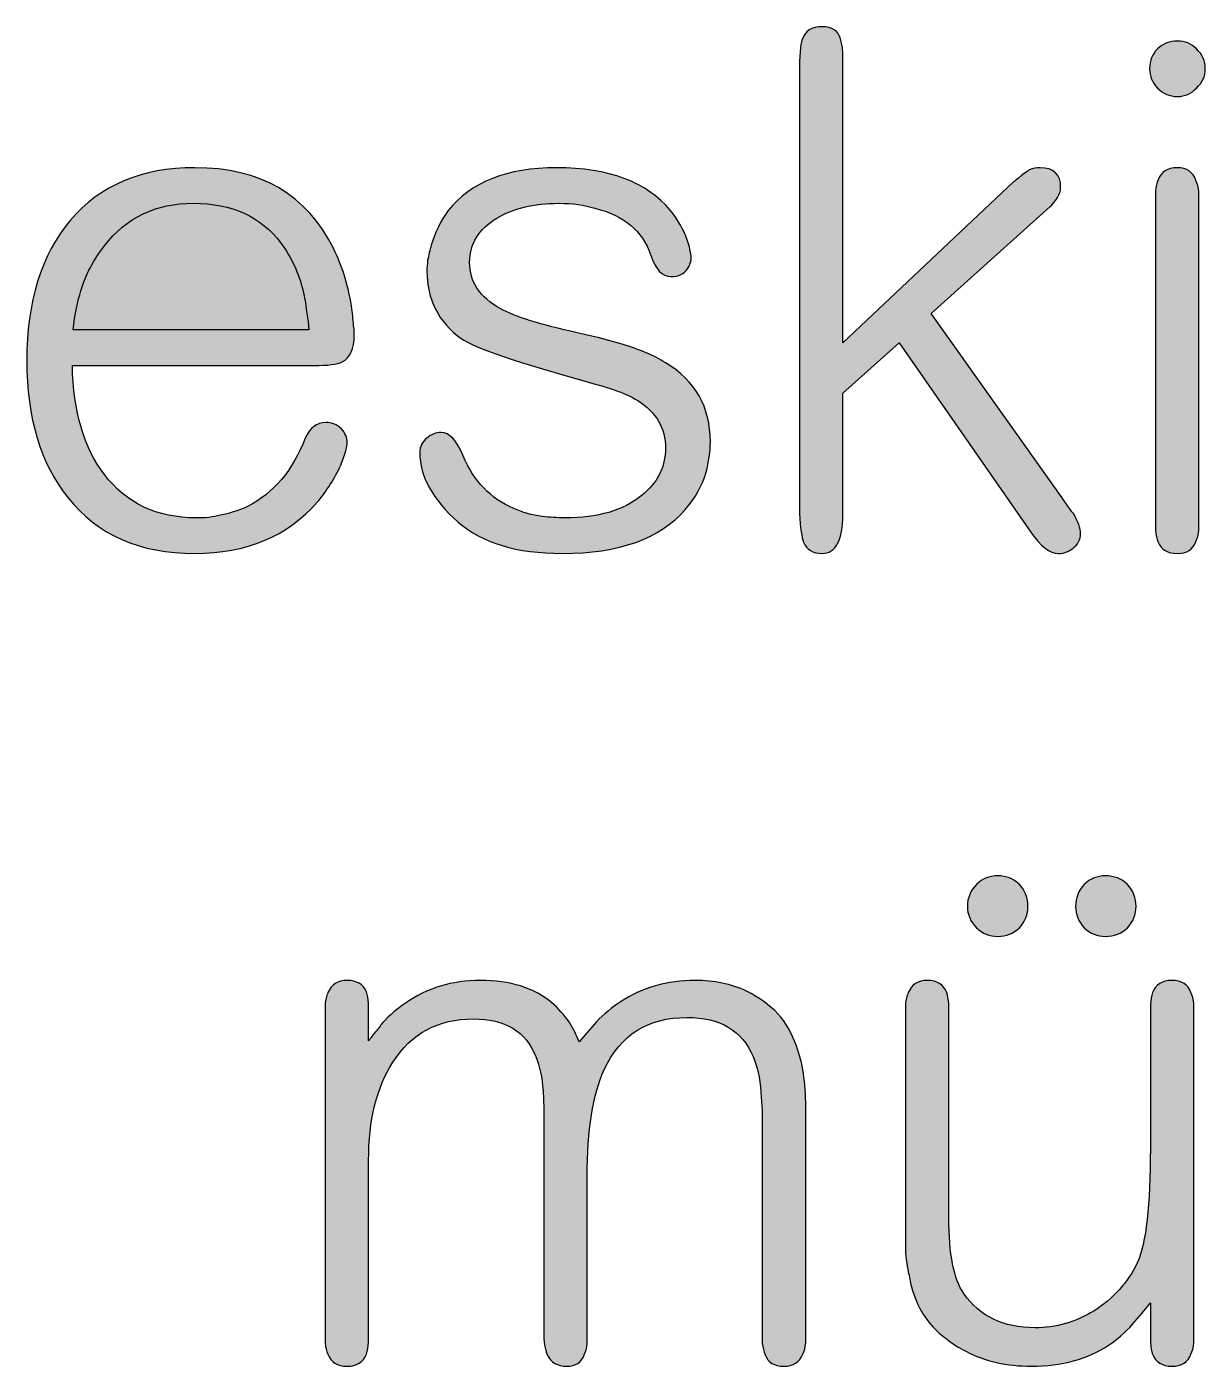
# Model space of a CAD drawing. Header units: centimetres. Extents: x -18.6 to 18.8, y -13 to 11.8.
# Drawn here: x -18.024 to -17.449, y -11.728 to -11.075 of the extents above; entities that cross this region are included whole.
import ezdxf

# ---------------------------------------------------------------- set-up
doc = ezdxf.new("R2010")
doc.units = ezdxf.units.CM
doc.header["$MEASUREMENT"] = 0
doc.layers.add('Layer 1', color=7, linetype='Continuous')

msp = doc.modelspace()

# ---------------------------------------------------------------- hatches: boundary and pattern name
at = {"layer": 'Layer 1', "true_color": 0x373435}
h = msp.add_hatch(color=250, dxfattribs=at)
edge = h.paths.add_edge_path()
edge.add_spline(control_points=[(-17.62591, -11.25345), (-17.62591, -11.25345), (-17.62591, -11.31248), (-17.62591, -11.31248), (-17.62591, -11.32522), (-17.62928, -11.33158), (-17.63599, -11.33158), (-17.64062, -11.33158), (-17.64364, -11.32974), (-17.64503, -11.32603), (-17.64596, -11.32395), (-17.64666, -11.31932), (-17.64711, -11.31214), (-17.64711, -11.31214), (-17.64711, -11.09717), (-17.64711, -11.09717), (-17.64711, -11.08883), (-17.64666, -11.08339), (-17.64573, -11.08084), (-17.64434, -11.07667), (-17.64109, -11.07459), (-17.63599, -11.07459), (-17.63113, -11.07459), (-17.62811, -11.07656), (-17.62696, -11.08049), (-17.62649, -11.08212), (-17.62614, -11.0842), (-17.62591, -11.08675), (-17.62591, -11.08675), (-17.62591, -11.22879), (-17.62591, -11.22879), (-17.62591, -11.22879), (-17.54251, -11.1503), (-17.54251, -11.1503), (-17.54205, -11.15007), (-17.54077, -11.14903), (-17.53868, -11.14717), (-17.53868, -11.14717), (-17.53625, -11.14544), (-17.53625, -11.14544), (-17.53556, -11.14498), (-17.53509, -11.14462), (-17.53486, -11.1444), (-17.53301, -11.1437), (-17.53127, -11.14335), (-17.52965, -11.14335), (-17.52292, -11.14335), (-17.51957, -11.14659), (-17.51957, -11.15308), (-17.51957, -11.15493), (-17.52026, -11.15678), (-17.52165, -11.15864), (-17.52165, -11.15864), (-17.52339, -11.16106), (-17.52339, -11.16106), (-17.52339, -11.16106), (-17.52408, -11.16177), (-17.52408, -11.16177), (-17.52408, -11.16177), (-17.52478, -11.16246), (-17.52478, -11.16246), (-17.52478, -11.16246), (-17.58282, -11.21455), (-17.58282, -11.21455), (-17.58282, -11.21455), (-17.51887, -11.3045), (-17.51887, -11.3045), (-17.51887, -11.3045), (-17.51784, -11.30589), (-17.51784, -11.30589), (-17.51784, -11.30589), (-17.51644, -11.30797), (-17.51644, -11.30797), (-17.51529, -11.3096), (-17.51424, -11.31098), (-17.51332, -11.31214), (-17.51099, -11.31608), (-17.50983, -11.31932), (-17.50983, -11.32187), (-17.50983, -11.32487), (-17.51111, -11.32731), (-17.51366, -11.32916), (-17.51575, -11.33078), (-17.51807, -11.33158), (-17.52061, -11.33158), (-17.52478, -11.33158), (-17.5293, -11.32811), (-17.53417, -11.32117), (-17.53417, -11.32117), (-17.59846, -11.22879), (-17.59846, -11.22879), (-17.59846, -11.22879), (-17.62591, -11.25345), (-17.62591, -11.25345)], knot_values=[0, 0, 0, 0, 0.032258, 0.032258, 0.032258, 0.064516, 0.064516, 0.064516, 0.096774, 0.096774, 0.096774, 0.129032, 0.129032, 0.129032, 0.16129, 0.16129, 0.16129, 0.193548, 0.193548, 0.193548, 0.225806, 0.225806, 0.225806, 0.258065, 0.258065, 0.258065, 0.290323, 0.290323, 0.290323, 0.322581, 0.322581, 0.322581, 0.354839, 0.354839, 0.354839, 0.387097, 0.387097, 0.387097, 0.419355, 0.419355, 0.419355, 0.451613, 0.451613, 0.451613, 0.483871, 0.483871, 0.483871, 0.516129, 0.516129, 0.516129, 0.548387, 0.548387, 0.548387, 0.580645, 0.580645, 0.580645, 0.612903, 0.612903, 0.612903, 0.645161, 0.645161, 0.645161, 0.677419, 0.677419, 0.677419, 0.709677, 0.709677, 0.709677, 0.741935, 0.741935, 0.741935, 0.774194, 0.774194, 0.774194, 0.806452, 0.806452, 0.806452, 0.83871, 0.83871, 0.83871, 0.870968, 0.870968, 0.870968, 0.903226, 0.903226, 0.903226, 0.935484, 0.935484, 0.935484, 0.967742, 0.967742, 0.967742, 1, 1, 1, 1], degree=3, periodic=1)
h = msp.add_hatch(color=250, dxfattribs=at)
edge = h.paths.add_edge_path()
edge.add_spline(control_points=[(-17.44901, -11.09508), (-17.44901, -11.09878), (-17.4504, -11.10191), (-17.45319, -11.10446), (-17.45574, -11.10723), (-17.45886, -11.10862), (-17.46257, -11.10862), (-17.46628, -11.10862), (-17.46953, -11.10723), (-17.47231, -11.10446), (-17.47486, -11.10191), (-17.47613, -11.09878), (-17.47613, -11.09508), (-17.47613, -11.09114), (-17.47486, -11.0879), (-17.47231, -11.08536), (-17.46953, -11.08281), (-17.46628, -11.08154), (-17.46257, -11.08154), (-17.45886, -11.08154), (-17.45574, -11.08281), (-17.45319, -11.08536), (-17.4504, -11.08814), (-17.44901, -11.09138), (-17.44901, -11.09508)], knot_values=[0, 0, 0, 0, 0.125, 0.125, 0.125, 0.25, 0.25, 0.25, 0.375, 0.375, 0.375, 0.5, 0.5, 0.5, 0.625, 0.625, 0.625, 0.75, 0.75, 0.75, 0.875, 0.875, 0.875, 1, 1, 1, 1], degree=3, periodic=1)
h = msp.add_hatch(color=250, dxfattribs=at)
edge = h.paths.add_edge_path()
edge.add_spline(control_points=[(-18.00195, -11.2399), (-18.00149, -11.26237), (-17.99628, -11.28008), (-17.98631, -11.29303), (-17.97565, -11.30716), (-17.9607, -11.31422), (-17.94148, -11.31422), (-17.94148, -11.31422), (-17.93696, -11.31422), (-17.93696, -11.31422), (-17.93488, -11.314), (-17.9329, -11.31364), (-17.93105, -11.31318), (-17.92572, -11.31226), (-17.92086, -11.31075), (-17.91646, -11.30866), (-17.90371, -11.30218), (-17.89433, -11.29107), (-17.8883, -11.27532), (-17.88598, -11.27024), (-17.88263, -11.26769), (-17.87823, -11.26769), (-17.87521, -11.26769), (-17.87267, -11.26873), (-17.87057, -11.27081), (-17.86873, -11.2729), (-17.8678, -11.2751), (-17.8678, -11.27741), (-17.8678, -11.27834), (-17.86804, -11.27972), (-17.86849, -11.28158), (-17.86919, -11.28366), (-17.87, -11.28598), (-17.87093, -11.28853), (-17.87394, -11.29501), (-17.87776, -11.30103), (-17.8824, -11.30658), (-17.89699, -11.32326), (-17.91691, -11.33158), (-17.94217, -11.33158), (-17.96905, -11.33158), (-17.98967, -11.32256), (-18.00403, -11.3045), (-18.01747, -11.28783), (-18.0242, -11.26548), (-18.0242, -11.23747), (-18.0242, -11.20876), (-18.01713, -11.18596), (-18.00299, -11.16906), (-17.98839, -11.15192), (-17.96813, -11.14335), (-17.94217, -11.14335), (-17.90997, -11.14335), (-17.88737, -11.15656), (-17.8744, -11.18295), (-17.87023, -11.19128), (-17.86734, -11.20054), (-17.86572, -11.21072), (-17.86525, -11.2142), (-17.86491, -11.21745), (-17.86467, -11.22045), (-17.86444, -11.22161), (-17.86433, -11.22266), (-17.86433, -11.22358), (-17.86433, -11.22358), (-17.86433, -11.22497), (-17.86433, -11.22497), (-17.86433, -11.23169), (-17.8663, -11.23608), (-17.87023, -11.23816), (-17.87255, -11.23932), (-17.87719, -11.2399), (-17.88413, -11.2399), (-17.88413, -11.2399), (-18.00195, -11.2399), (-18.00195, -11.2399)], knot_values=[0, 0, 0, 0, 0.04, 0.04, 0.04, 0.08, 0.08, 0.08, 0.12, 0.12, 0.12, 0.16, 0.16, 0.16, 0.2, 0.2, 0.2, 0.24, 0.24, 0.24, 0.28, 0.28, 0.28, 0.32, 0.32, 0.32, 0.36, 0.36, 0.36, 0.4, 0.4, 0.4, 0.44, 0.44, 0.44, 0.48, 0.48, 0.48, 0.52, 0.52, 0.52, 0.56, 0.56, 0.56, 0.6, 0.6, 0.6, 0.64, 0.64, 0.64, 0.68, 0.68, 0.68, 0.72, 0.72, 0.72, 0.76, 0.76, 0.76, 0.8, 0.8, 0.8, 0.84, 0.84, 0.84, 0.88, 0.88, 0.88, 0.92, 0.92, 0.92, 0.96, 0.96, 0.96, 1, 1, 1, 1], degree=3, periodic=1)
h = msp.add_hatch(color=250, dxfattribs=at)
edge = h.paths.add_edge_path()
edge.add_spline(control_points=[(-17.69056, -11.27706), (-17.69056, -11.28192), (-17.69126, -11.2869), (-17.69264, -11.292), (-17.69472, -11.29871), (-17.69808, -11.30473), (-17.70273, -11.31006), (-17.71499, -11.32442), (-17.73504, -11.33158), (-17.76285, -11.33158), (-17.78509, -11.33158), (-17.802, -11.3265), (-17.81358, -11.31631), (-17.82609, -11.30542), (-17.83236, -11.29408), (-17.83236, -11.28227), (-17.83236, -11.2795), (-17.83119, -11.27718), (-17.82888, -11.27532), (-17.82679, -11.27348), (-17.82448, -11.27255), (-17.82193, -11.27255), (-17.81799, -11.27255), (-17.81439, -11.27637), (-17.81116, -11.28401), (-17.80606, -11.29628), (-17.79783, -11.30485), (-17.78648, -11.30971), (-17.7823, -11.31156), (-17.77767, -11.31284), (-17.77257, -11.31353), (-17.7691, -11.314), (-17.76539, -11.31422), (-17.76145, -11.31422), (-17.74547, -11.31422), (-17.73308, -11.31063), (-17.72427, -11.30345), (-17.71639, -11.29721), (-17.71245, -11.28945), (-17.71245, -11.28019), (-17.71245, -11.27047), (-17.71697, -11.26271), (-17.726, -11.25692), (-17.72924, -11.25506), (-17.73308, -11.25333), (-17.73748, -11.25171), (-17.73748, -11.25171), (-17.74303, -11.24998), (-17.74303, -11.24998), (-17.74303, -11.24998), (-17.74547, -11.24927), (-17.74547, -11.24927), (-17.74547, -11.24927), (-17.74791, -11.24858), (-17.74791, -11.24858), (-17.78451, -11.2384), (-17.80595, -11.23111), (-17.81219, -11.22671), (-17.82332, -11.21861), (-17.82888, -11.20761), (-17.82888, -11.19371), (-17.82888, -11.19209), (-17.82876, -11.19035), (-17.82853, -11.1885), (-17.82806, -11.18596), (-17.82749, -11.18353), (-17.82679, -11.18121), (-17.82494, -11.17496), (-17.82216, -11.16929), (-17.81846, -11.16419), (-17.80734, -11.1503), (-17.78973, -11.14335), (-17.76563, -11.14335), (-17.74014, -11.14335), (-17.7216, -11.1503), (-17.71002, -11.16419), (-17.70631, -11.16882), (-17.70354, -11.1738), (-17.70168, -11.17912), (-17.70098, -11.18098), (-17.70051, -11.18283), (-17.70029, -11.18469), (-17.70029, -11.18469), (-17.69993, -11.18642), (-17.69993, -11.18642), (-17.69993, -11.18642), (-17.69993, -11.1885), (-17.69993, -11.1885), (-17.69993, -11.1885), (-17.70029, -11.18954), (-17.70029, -11.18954), (-17.70051, -11.1907), (-17.70098, -11.19174), (-17.70168, -11.19267), (-17.7033, -11.19522), (-17.70597, -11.19649), (-17.70967, -11.19649), (-17.71407, -11.19649), (-17.71744, -11.1929), (-17.71976, -11.18572), (-17.72369, -11.17414), (-17.73272, -11.16662), (-17.74686, -11.16315), (-17.75196, -11.16153), (-17.75786, -11.16072), (-17.76458, -11.16072), (-17.77687, -11.16072), (-17.78693, -11.16315), (-17.79483, -11.16801), (-17.80363, -11.17333), (-17.80803, -11.18051), (-17.80803, -11.18954), (-17.80803, -11.19904), (-17.80304, -11.20656), (-17.79309, -11.21212), (-17.7859, -11.21606), (-17.77339, -11.21999), (-17.75554, -11.22393), (-17.75554, -11.22393), (-17.74477, -11.22635), (-17.74477, -11.22635), (-17.74477, -11.22635), (-17.73366, -11.22948), (-17.73366, -11.22948), (-17.72508, -11.23203), (-17.71802, -11.23504), (-17.71245, -11.23851), (-17.69785, -11.24731), (-17.69056, -11.26016), (-17.69056, -11.27706)], knot_values=[0, 0, 0, 0, 0.023256, 0.023256, 0.023256, 0.046512, 0.046512, 0.046512, 0.069767, 0.069767, 0.069767, 0.093023, 0.093023, 0.093023, 0.116279, 0.116279, 0.116279, 0.139535, 0.139535, 0.139535, 0.162791, 0.162791, 0.162791, 0.186047, 0.186047, 0.186047, 0.209302, 0.209302, 0.209302, 0.232558, 0.232558, 0.232558, 0.255814, 0.255814, 0.255814, 0.27907, 0.27907, 0.27907, 0.302326, 0.302326, 0.302326, 0.325581, 0.325581, 0.325581, 0.348837, 0.348837, 0.348837, 0.372093, 0.372093, 0.372093, 0.395349, 0.395349, 0.395349, 0.418605, 0.418605, 0.418605, 0.44186, 0.44186, 0.44186, 0.465116, 0.465116, 0.465116, 0.488372, 0.488372, 0.488372, 0.511628, 0.511628, 0.511628, 0.534884, 0.534884, 0.534884, 0.55814, 0.55814, 0.55814, 0.581395, 0.581395, 0.581395, 0.604651, 0.604651, 0.604651, 0.627907, 0.627907, 0.627907, 0.651163, 0.651163, 0.651163, 0.674419, 0.674419, 0.674419, 0.697674, 0.697674, 0.697674, 0.72093, 0.72093, 0.72093, 0.744186, 0.744186, 0.744186, 0.767442, 0.767442, 0.767442, 0.790698, 0.790698, 0.790698, 0.813953, 0.813953, 0.813953, 0.837209, 0.837209, 0.837209, 0.860465, 0.860465, 0.860465, 0.883721, 0.883721, 0.883721, 0.906977, 0.906977, 0.906977, 0.930233, 0.930233, 0.930233, 0.953488, 0.953488, 0.953488, 0.976744, 0.976744, 0.976744, 1, 1, 1, 1], degree=3, periodic=1)
h = msp.add_hatch(color=250, dxfattribs=at)
edge = h.paths.add_edge_path()
edge.add_spline(control_points=[(-17.45214, -11.32013), (-17.45237, -11.32245), (-17.45284, -11.32429), (-17.45354, -11.32568), (-17.45493, -11.32962), (-17.45794, -11.33158), (-17.46257, -11.33158), (-17.46743, -11.33158), (-17.47057, -11.32974), (-17.47196, -11.32603), (-17.47265, -11.32442), (-17.47312, -11.32256), (-17.47334, -11.32047), (-17.47334, -11.32047), (-17.47334, -11.15482), (-17.47334, -11.15482), (-17.47312, -11.1525), (-17.47265, -11.15065), (-17.47196, -11.14925), (-17.47057, -11.14532), (-17.46743, -11.14335), (-17.46257, -11.14335), (-17.45794, -11.14335), (-17.45493, -11.14544), (-17.45354, -11.14961), (-17.45284, -11.15099), (-17.45237, -11.15285), (-17.45214, -11.15516), (-17.45214, -11.15516), (-17.45214, -11.32013), (-17.45214, -11.32013)], knot_values=[0, 0, 0, 0, 0.1, 0.1, 0.1, 0.2, 0.2, 0.2, 0.3, 0.3, 0.3, 0.4, 0.4, 0.4, 0.5, 0.5, 0.5, 0.6, 0.6, 0.6, 0.7, 0.7, 0.7, 0.8, 0.8, 0.8, 0.9, 0.9, 0.9, 1, 1, 1, 1], degree=3, periodic=1)
h = msp.add_hatch(color=250, dxfattribs=at)
edge = h.paths.add_edge_path()
edge.add_spline(control_points=[(-17.88656, -11.22254), (-17.88656, -11.22254), (-17.88691, -11.21837), (-17.88691, -11.21837), (-17.88691, -11.21837), (-17.88761, -11.21351), (-17.88761, -11.21351), (-17.88807, -11.2098), (-17.88865, -11.20645), (-17.88934, -11.20343), (-17.89143, -11.19487), (-17.89503, -11.18711), (-17.90012, -11.18017), (-17.90986, -11.1672), (-17.9241, -11.16072), (-17.94287, -11.16072), (-17.96117, -11.16072), (-17.97565, -11.16767), (-17.98631, -11.18156), (-17.99164, -11.18827), (-17.99547, -11.19556), (-17.99778, -11.20343), (-17.9994, -11.2083), (-18.00068, -11.21467), (-18.0016, -11.22254), (-18.0016, -11.22254), (-17.88656, -11.22254), (-17.88656, -11.22254)], knot_values=[0, 0, 0, 0, 0.111111, 0.111111, 0.111111, 0.222222, 0.222222, 0.222222, 0.333333, 0.333333, 0.333333, 0.444444, 0.444444, 0.444444, 0.555556, 0.555556, 0.555556, 0.666667, 0.666667, 0.666667, 0.777778, 0.777778, 0.777778, 0.888889, 0.888889, 0.888889, 1, 1, 1, 1], degree=3, periodic=1)
h = msp.add_hatch(color=250, dxfattribs=at)
edge = h.paths.add_edge_path()
edge.add_spline(control_points=[(-17.53556, -11.50384), (-17.53556, -11.50778), (-17.53695, -11.51126), (-17.53972, -11.51426), (-17.54275, -11.51704), (-17.54622, -11.51844), (-17.55015, -11.51844), (-17.55432, -11.51844), (-17.55781, -11.51704), (-17.56058, -11.51426), (-17.5636, -11.51126), (-17.5651, -11.50778), (-17.5651, -11.50384), (-17.5651, -11.49968), (-17.5636, -11.49609), (-17.56058, -11.49308), (-17.55781, -11.4903), (-17.55432, -11.48891), (-17.55015, -11.48891), (-17.54622, -11.48891), (-17.54275, -11.4903), (-17.53972, -11.49308), (-17.53695, -11.49609), (-17.53556, -11.49968), (-17.53556, -11.50384)], knot_values=[0, 0, 0, 0, 0.125, 0.125, 0.125, 0.25, 0.25, 0.25, 0.375, 0.375, 0.375, 0.5, 0.5, 0.5, 0.625, 0.625, 0.625, 0.75, 0.75, 0.75, 0.875, 0.875, 0.875, 1, 1, 1, 1], degree=3, periodic=1)
h = msp.add_hatch(color=250, dxfattribs=at)
edge = h.paths.add_edge_path()
edge.add_spline(control_points=[(-17.48274, -11.50384), (-17.48274, -11.50778), (-17.48413, -11.51126), (-17.4869, -11.51426), (-17.48992, -11.51704), (-17.4935, -11.51844), (-17.49768, -11.51844), (-17.50162, -11.51844), (-17.50509, -11.51704), (-17.5081, -11.51426), (-17.51088, -11.51126), (-17.51228, -11.50778), (-17.51228, -11.50384), (-17.51228, -11.49968), (-17.51088, -11.49609), (-17.5081, -11.49308), (-17.50509, -11.4903), (-17.50162, -11.48891), (-17.49768, -11.48891), (-17.4935, -11.48891), (-17.48992, -11.4903), (-17.4869, -11.49308), (-17.48413, -11.49609), (-17.48274, -11.49968), (-17.48274, -11.50384)], knot_values=[0, 0, 0, 0, 0.125, 0.125, 0.125, 0.25, 0.25, 0.25, 0.375, 0.375, 0.375, 0.5, 0.5, 0.5, 0.625, 0.625, 0.625, 0.75, 0.75, 0.75, 0.875, 0.875, 0.875, 1, 1, 1, 1], degree=3, periodic=1)
h = msp.add_hatch(color=250, dxfattribs=at)
edge = h.paths.add_edge_path()
edge.add_spline(control_points=[(-17.644, -11.71674), (-17.64423, -11.71906), (-17.64469, -11.7209), (-17.64538, -11.7223), (-17.647, -11.72624), (-17.65013, -11.7282), (-17.65476, -11.7282), (-17.6594, -11.7282), (-17.66241, -11.72635), (-17.6638, -11.72264), (-17.66449, -11.72103), (-17.66496, -11.71917), (-17.66519, -11.71709), (-17.66519, -11.71709), (-17.66519, -11.60352), (-17.66519, -11.60352), (-17.66519, -11.60352), (-17.66588, -11.59449), (-17.66588, -11.59449), (-17.66635, -11.58754), (-17.66762, -11.58175), (-17.6697, -11.57712), (-17.67504, -11.56439), (-17.68581, -11.55802), (-17.70203, -11.55802), (-17.72103, -11.55802), (-17.73447, -11.56648), (-17.74234, -11.58338), (-17.74791, -11.59565), (-17.75068, -11.61301), (-17.75068, -11.63548), (-17.75068, -11.63548), (-17.75068, -11.71709), (-17.75068, -11.71709), (-17.75091, -11.7194), (-17.75138, -11.72125), (-17.75207, -11.72264), (-17.75346, -11.72635), (-17.75636, -11.7282), (-17.76076, -11.7282), (-17.76516, -11.7282), (-17.76829, -11.72635), (-17.77015, -11.72264), (-17.77131, -11.72009), (-17.77188, -11.71627), (-17.77188, -11.71119), (-17.77188, -11.71119), (-17.77188, -11.60214), (-17.77188, -11.60214), (-17.77188, -11.60214), (-17.77223, -11.5938), (-17.77223, -11.5938), (-17.77269, -11.58731), (-17.77384, -11.58175), (-17.77571, -11.57712), (-17.78058, -11.56486), (-17.79077, -11.55872), (-17.80629, -11.55872), (-17.82343, -11.55872), (-17.83652, -11.56578), (-17.84556, -11.57991), (-17.85344, -11.59217), (-17.85737, -11.60815), (-17.85737, -11.62783), (-17.85737, -11.62783), (-17.85737, -11.7164), (-17.85737, -11.7164), (-17.85761, -11.71871), (-17.85795, -11.72067), (-17.85842, -11.7223), (-17.86003, -11.72624), (-17.86317, -11.7282), (-17.8678, -11.7282), (-17.87267, -11.7282), (-17.87579, -11.72624), (-17.8772, -11.7223), (-17.87789, -11.7209), (-17.87835, -11.71906), (-17.87858, -11.71674), (-17.87858, -11.71674), (-17.87858, -11.55178), (-17.87858, -11.55178), (-17.87835, -11.54946), (-17.87789, -11.54749), (-17.8772, -11.54587), (-17.87556, -11.54193), (-17.87243, -11.53996), (-17.8678, -11.53996), (-17.86317, -11.53996), (-17.86003, -11.54181), (-17.85842, -11.54552), (-17.85795, -11.54714), (-17.85761, -11.54899), (-17.85737, -11.55107), (-17.85737, -11.55107), (-17.85737, -11.56949), (-17.85737, -11.56949), (-17.85622, -11.56786), (-17.85518, -11.56648), (-17.85424, -11.56532), (-17.85286, -11.5637), (-17.85158, -11.56207), (-17.85043, -11.56046), (-17.84695, -11.55675), (-17.84325, -11.55362), (-17.83931, -11.55107), (-17.82888, -11.54367), (-17.81671, -11.53996), (-17.80281, -11.53996), (-17.78821, -11.53996), (-17.77664, -11.54355), (-17.76806, -11.55073), (-17.76482, -11.55351), (-17.76192, -11.55675), (-17.75936, -11.56046), (-17.75936, -11.56046), (-17.75659, -11.56532), (-17.75659, -11.56532), (-17.75612, -11.56648), (-17.75543, -11.56798), (-17.75451, -11.56983), (-17.75451, -11.56983), (-17.75068, -11.56532), (-17.75068, -11.56532), (-17.75068, -11.56532), (-17.74617, -11.56011), (-17.74617, -11.56011), (-17.74245, -11.55641), (-17.73852, -11.55317), (-17.73435, -11.55038), (-17.72392, -11.54344), (-17.71175, -11.53996), (-17.69785, -11.53996), (-17.68882, -11.53996), (-17.68047, -11.5417), (-17.67284, -11.54517), (-17.66681, -11.54818), (-17.66172, -11.55189), (-17.65754, -11.55628), (-17.65384, -11.56022), (-17.65082, -11.56543), (-17.64851, -11.57191), (-17.6455, -11.58002), (-17.644, -11.58986), (-17.644, -11.60144), (-17.644, -11.60144), (-17.644, -11.71674), (-17.644, -11.71674)], knot_values=[0, 0, 0, 0, 0.020408, 0.020408, 0.020408, 0.040816, 0.040816, 0.040816, 0.061224, 0.061224, 0.061224, 0.081633, 0.081633, 0.081633, 0.102041, 0.102041, 0.102041, 0.122449, 0.122449, 0.122449, 0.142857, 0.142857, 0.142857, 0.163265, 0.163265, 0.163265, 0.183673, 0.183673, 0.183673, 0.204082, 0.204082, 0.204082, 0.22449, 0.22449, 0.22449, 0.244898, 0.244898, 0.244898, 0.265306, 0.265306, 0.265306, 0.285714, 0.285714, 0.285714, 0.306122, 0.306122, 0.306122, 0.326531, 0.326531, 0.326531, 0.346939, 0.346939, 0.346939, 0.367347, 0.367347, 0.367347, 0.387755, 0.387755, 0.387755, 0.408163, 0.408163, 0.408163, 0.428571, 0.428571, 0.428571, 0.44898, 0.44898, 0.44898, 0.469388, 0.469388, 0.469388, 0.489796, 0.489796, 0.489796, 0.510204, 0.510204, 0.510204, 0.530612, 0.530612, 0.530612, 0.55102, 0.55102, 0.55102, 0.571429, 0.571429, 0.571429, 0.591837, 0.591837, 0.591837, 0.612245, 0.612245, 0.612245, 0.632653, 0.632653, 0.632653, 0.653061, 0.653061, 0.653061, 0.673469, 0.673469, 0.673469, 0.693878, 0.693878, 0.693878, 0.714286, 0.714286, 0.714286, 0.734694, 0.734694, 0.734694, 0.755102, 0.755102, 0.755102, 0.77551, 0.77551, 0.77551, 0.795918, 0.795918, 0.795918, 0.816327, 0.816327, 0.816327, 0.836735, 0.836735, 0.836735, 0.857143, 0.857143, 0.857143, 0.877551, 0.877551, 0.877551, 0.897959, 0.897959, 0.897959, 0.918367, 0.918367, 0.918367, 0.938776, 0.938776, 0.938776, 0.959184, 0.959184, 0.959184, 0.979592, 0.979592, 0.979592, 1, 1, 1, 1], degree=3, periodic=1)
h = msp.add_hatch(color=250, dxfattribs=at)
edge = h.paths.add_edge_path()
edge.add_spline(control_points=[(-17.59533, -11.55178), (-17.5951, -11.54946), (-17.59464, -11.54749), (-17.59394, -11.54587), (-17.59233, -11.54193), (-17.5892, -11.53996), (-17.58456, -11.53996), (-17.57993, -11.53996), (-17.5768, -11.54193), (-17.57517, -11.54587), (-17.57472, -11.54726), (-17.57437, -11.54911), (-17.57414, -11.55143), (-17.57414, -11.55143), (-17.57414, -11.65562), (-17.57414, -11.65562), (-17.57414, -11.67344), (-17.5717, -11.68583), (-17.56684, -11.69277), (-17.55919, -11.70389), (-17.5476, -11.70945), (-17.53208, -11.70945), (-17.52189, -11.70945), (-17.51228, -11.70667), (-17.50323, -11.70111), (-17.49374, -11.69509), (-17.48667, -11.68722), (-17.48203, -11.67749), (-17.47786, -11.66824), (-17.47578, -11.64971), (-17.47578, -11.62193), (-17.47578, -11.62193), (-17.47578, -11.55178), (-17.47578, -11.55178), (-17.47555, -11.54946), (-17.4752, -11.54749), (-17.47474, -11.54587), (-17.47312, -11.54193), (-17.46999, -11.53996), (-17.46535, -11.53996), (-17.46049, -11.53996), (-17.45736, -11.54193), (-17.45598, -11.54587), (-17.45528, -11.54726), (-17.45482, -11.54911), (-17.45459, -11.55143), (-17.45459, -11.55143), (-17.45459, -11.71674), (-17.45459, -11.71674), (-17.45482, -11.71906), (-17.45528, -11.7209), (-17.45598, -11.7223), (-17.45736, -11.72624), (-17.46049, -11.7282), (-17.46535, -11.7282), (-17.46999, -11.7282), (-17.47312, -11.72624), (-17.47474, -11.7223), (-17.4752, -11.7209), (-17.47555, -11.71906), (-17.47578, -11.71674), (-17.47578, -11.71674), (-17.47578, -11.69729), (-17.47578, -11.69729), (-17.47578, -11.69729), (-17.47995, -11.7025), (-17.47995, -11.7025), (-17.47995, -11.7025), (-17.48447, -11.70771), (-17.48447, -11.70771), (-17.48818, -11.71188), (-17.492, -11.71524), (-17.49593, -11.71778), (-17.50636, -11.72472), (-17.51899, -11.7282), (-17.53382, -11.7282), (-17.54586, -11.7282), (-17.55653, -11.72577), (-17.56579, -11.7209), (-17.56926, -11.71929), (-17.57251, -11.7172), (-17.57553, -11.71466), (-17.57784, -11.71303), (-17.57993, -11.71119), (-17.58177, -11.70909), (-17.58781, -11.70285), (-17.59175, -11.6944), (-17.59359, -11.68375), (-17.59452, -11.68004), (-17.5951, -11.67588), (-17.59533, -11.67124), (-17.59533, -11.67124), (-17.59533, -11.55178), (-17.59533, -11.55178)], knot_values=[0, 0, 0, 0, 0.032258, 0.032258, 0.032258, 0.064516, 0.064516, 0.064516, 0.096774, 0.096774, 0.096774, 0.129032, 0.129032, 0.129032, 0.16129, 0.16129, 0.16129, 0.193548, 0.193548, 0.193548, 0.225806, 0.225806, 0.225806, 0.258065, 0.258065, 0.258065, 0.290323, 0.290323, 0.290323, 0.322581, 0.322581, 0.322581, 0.354839, 0.354839, 0.354839, 0.387097, 0.387097, 0.387097, 0.419355, 0.419355, 0.419355, 0.451613, 0.451613, 0.451613, 0.483871, 0.483871, 0.483871, 0.516129, 0.516129, 0.516129, 0.548387, 0.548387, 0.548387, 0.580645, 0.580645, 0.580645, 0.612903, 0.612903, 0.612903, 0.645161, 0.645161, 0.645161, 0.677419, 0.677419, 0.677419, 0.709677, 0.709677, 0.709677, 0.741935, 0.741935, 0.741935, 0.774194, 0.774194, 0.774194, 0.806452, 0.806452, 0.806452, 0.83871, 0.83871, 0.83871, 0.870968, 0.870968, 0.870968, 0.903226, 0.903226, 0.903226, 0.935484, 0.935484, 0.935484, 0.967742, 0.967742, 0.967742, 1, 1, 1, 1], degree=3, periodic=1)

# ---------------------------------------------------------------- linework, layer by layer
at = {"layer": 'Layer 1', "color": 250}
for points, knots in [([(-17.62591, -11.25345), (-17.62591, -11.25345), (-17.62591, -11.31248), (-17.62591, -11.31248), (-17.62591, -11.32522), (-17.62928, -11.33158), (-17.63599, -11.33158), (-17.64062, -11.33158), (-17.64364, -11.32974), (-17.64503, -11.32603), (-17.64596, -11.32395), (-17.64666, -11.31932), (-17.64711, -11.31214), (-17.64711, -11.31214), (-17.64711, -11.09717), (-17.64711, -11.09717), (-17.64711, -11.08883), (-17.64666, -11.08339), (-17.64573, -11.08084), (-17.64434, -11.07667), (-17.64109, -11.07459), (-17.63599, -11.07459), (-17.63113, -11.07459), (-17.62811, -11.07656), (-17.62696, -11.08049), (-17.62649, -11.08212), (-17.62614, -11.0842), (-17.62591, -11.08675), (-17.62591, -11.08675), (-17.62591, -11.22879), (-17.62591, -11.22879), (-17.62591, -11.22879), (-17.54251, -11.1503), (-17.54251, -11.1503), (-17.54205, -11.15007), (-17.54077, -11.14903), (-17.53868, -11.14717), (-17.53868, -11.14717), (-17.53625, -11.14544), (-17.53625, -11.14544), (-17.53556, -11.14498), (-17.53509, -11.14462), (-17.53486, -11.1444), (-17.53301, -11.1437), (-17.53127, -11.14335), (-17.52965, -11.14335), (-17.52292, -11.14335), (-17.51957, -11.14659), (-17.51957, -11.15308), (-17.51957, -11.15493), (-17.52026, -11.15678), (-17.52165, -11.15864), (-17.52165, -11.15864), (-17.52339, -11.16106), (-17.52339, -11.16106), (-17.52339, -11.16106), (-17.52408, -11.16177), (-17.52408, -11.16177), (-17.52408, -11.16177), (-17.52478, -11.16246), (-17.52478, -11.16246), (-17.52478, -11.16246), (-17.58282, -11.21455), (-17.58282, -11.21455), (-17.58282, -11.21455), (-17.51887, -11.3045), (-17.51887, -11.3045), (-17.51887, -11.3045), (-17.51784, -11.30589), (-17.51784, -11.30589), (-17.51784, -11.30589), (-17.51644, -11.30797), (-17.51644, -11.30797), (-17.51529, -11.3096), (-17.51424, -11.31098), (-17.51332, -11.31214), (-17.51099, -11.31608), (-17.50983, -11.31932), (-17.50983, -11.32187), (-17.50983, -11.32487), (-17.51111, -11.32731), (-17.51366, -11.32916), (-17.51575, -11.33078), (-17.51807, -11.33158), (-17.52061, -11.33158), (-17.52478, -11.33158), (-17.5293, -11.32811), (-17.53417, -11.32117), (-17.53417, -11.32117), (-17.59846, -11.22879), (-17.59846, -11.22879), (-17.59846, -11.22879), (-17.62591, -11.25345), (-17.62591, -11.25345)], [0, 0, 0, 0, 0.032258, 0.032258, 0.032258, 0.064516, 0.064516, 0.064516, 0.096774, 0.096774, 0.096774, 0.129032, 0.129032, 0.129032, 0.16129, 0.16129, 0.16129, 0.193548, 0.193548, 0.193548, 0.225806, 0.225806, 0.225806, 0.258065, 0.258065, 0.258065, 0.290323, 0.290323, 0.290323, 0.322581, 0.322581, 0.322581, 0.354839, 0.354839, 0.354839, 0.387097, 0.387097, 0.387097, 0.419355, 0.419355, 0.419355, 0.451613, 0.451613, 0.451613, 0.483871, 0.483871, 0.483871, 0.516129, 0.516129, 0.516129, 0.548387, 0.548387, 0.548387, 0.580645, 0.580645, 0.580645, 0.612903, 0.612903, 0.612903, 0.645161, 0.645161, 0.645161, 0.677419, 0.677419, 0.677419, 0.709677, 0.709677, 0.709677, 0.741935, 0.741935, 0.741935, 0.774194, 0.774194, 0.774194, 0.806452, 0.806452, 0.806452, 0.83871, 0.83871, 0.83871, 0.870968, 0.870968, 0.870968, 0.903226, 0.903226, 0.903226, 0.935484, 0.935484, 0.935484, 0.967742, 0.967742, 0.967742, 1, 1, 1, 1]), ([(-17.44901, -11.09508), (-17.44901, -11.09878), (-17.4504, -11.10191), (-17.45319, -11.10446), (-17.45574, -11.10723), (-17.45886, -11.10862), (-17.46257, -11.10862), (-17.46628, -11.10862), (-17.46953, -11.10723), (-17.47231, -11.10446), (-17.47486, -11.10191), (-17.47613, -11.09878), (-17.47613, -11.09508), (-17.47613, -11.09114), (-17.47486, -11.0879), (-17.47231, -11.08536), (-17.46953, -11.08281), (-17.46628, -11.08154), (-17.46257, -11.08154), (-17.45886, -11.08154), (-17.45574, -11.08281), (-17.45319, -11.08536), (-17.4504, -11.08814), (-17.44901, -11.09138), (-17.44901, -11.09508)], [0, 0, 0, 0, 0.125, 0.125, 0.125, 0.25, 0.25, 0.25, 0.375, 0.375, 0.375, 0.5, 0.5, 0.5, 0.625, 0.625, 0.625, 0.75, 0.75, 0.75, 0.875, 0.875, 0.875, 1, 1, 1, 1]), ([(-18.00195, -11.2399), (-18.00149, -11.26237), (-17.99628, -11.28008), (-17.98631, -11.29303), (-17.97565, -11.30716), (-17.9607, -11.31422), (-17.94148, -11.31422), (-17.94148, -11.31422), (-17.93696, -11.31422), (-17.93696, -11.31422), (-17.93488, -11.314), (-17.9329, -11.31364), (-17.93105, -11.31318), (-17.92572, -11.31226), (-17.92086, -11.31075), (-17.91646, -11.30866), (-17.90371, -11.30218), (-17.89433, -11.29107), (-17.8883, -11.27532), (-17.88598, -11.27024), (-17.88263, -11.26769), (-17.87823, -11.26769), (-17.87521, -11.26769), (-17.87267, -11.26873), (-17.87057, -11.27081), (-17.86873, -11.2729), (-17.8678, -11.2751), (-17.8678, -11.27741), (-17.8678, -11.27834), (-17.86804, -11.27972), (-17.86849, -11.28158), (-17.86919, -11.28366), (-17.87, -11.28598), (-17.87093, -11.28853), (-17.87394, -11.29501), (-17.87776, -11.30103), (-17.8824, -11.30658), (-17.89699, -11.32326), (-17.91691, -11.33158), (-17.94217, -11.33158), (-17.96905, -11.33158), (-17.98967, -11.32256), (-18.00403, -11.3045), (-18.01747, -11.28783), (-18.0242, -11.26548), (-18.0242, -11.23747), (-18.0242, -11.20876), (-18.01713, -11.18596), (-18.00299, -11.16906), (-17.98839, -11.15192), (-17.96813, -11.14335), (-17.94217, -11.14335), (-17.90997, -11.14335), (-17.88737, -11.15656), (-17.8744, -11.18295), (-17.87023, -11.19128), (-17.86734, -11.20054), (-17.86572, -11.21072), (-17.86525, -11.2142), (-17.86491, -11.21745), (-17.86467, -11.22045), (-17.86444, -11.22161), (-17.86433, -11.22266), (-17.86433, -11.22358), (-17.86433, -11.22358), (-17.86433, -11.22497), (-17.86433, -11.22497), (-17.86433, -11.23169), (-17.8663, -11.23608), (-17.87023, -11.23816), (-17.87255, -11.23932), (-17.87719, -11.2399), (-17.88413, -11.2399), (-17.88413, -11.2399), (-18.00195, -11.2399), (-18.00195, -11.2399)], [0, 0, 0, 0, 0.04, 0.04, 0.04, 0.08, 0.08, 0.08, 0.12, 0.12, 0.12, 0.16, 0.16, 0.16, 0.2, 0.2, 0.2, 0.24, 0.24, 0.24, 0.28, 0.28, 0.28, 0.32, 0.32, 0.32, 0.36, 0.36, 0.36, 0.4, 0.4, 0.4, 0.44, 0.44, 0.44, 0.48, 0.48, 0.48, 0.52, 0.52, 0.52, 0.56, 0.56, 0.56, 0.6, 0.6, 0.6, 0.64, 0.64, 0.64, 0.68, 0.68, 0.68, 0.72, 0.72, 0.72, 0.76, 0.76, 0.76, 0.8, 0.8, 0.8, 0.84, 0.84, 0.84, 0.88, 0.88, 0.88, 0.92, 0.92, 0.92, 0.96, 0.96, 0.96, 1, 1, 1, 1]), ([(-17.69056, -11.27706), (-17.69056, -11.28192), (-17.69126, -11.2869), (-17.69264, -11.292), (-17.69472, -11.29871), (-17.69808, -11.30473), (-17.70273, -11.31006), (-17.71499, -11.32442), (-17.73504, -11.33158), (-17.76285, -11.33158), (-17.78509, -11.33158), (-17.802, -11.3265), (-17.81358, -11.31631), (-17.82609, -11.30542), (-17.83236, -11.29408), (-17.83236, -11.28227), (-17.83236, -11.2795), (-17.83119, -11.27718), (-17.82888, -11.27532), (-17.82679, -11.27348), (-17.82448, -11.27255), (-17.82193, -11.27255), (-17.81799, -11.27255), (-17.81439, -11.27637), (-17.81116, -11.28401), (-17.80606, -11.29628), (-17.79783, -11.30485), (-17.78648, -11.30971), (-17.7823, -11.31156), (-17.77767, -11.31284), (-17.77257, -11.31353), (-17.7691, -11.314), (-17.76539, -11.31422), (-17.76145, -11.31422), (-17.74547, -11.31422), (-17.73308, -11.31063), (-17.72427, -11.30345), (-17.71639, -11.29721), (-17.71245, -11.28945), (-17.71245, -11.28019), (-17.71245, -11.27047), (-17.71697, -11.26271), (-17.726, -11.25692), (-17.72924, -11.25506), (-17.73308, -11.25333), (-17.73748, -11.25171), (-17.73748, -11.25171), (-17.74303, -11.24998), (-17.74303, -11.24998), (-17.74303, -11.24998), (-17.74547, -11.24927), (-17.74547, -11.24927), (-17.74547, -11.24927), (-17.74791, -11.24858), (-17.74791, -11.24858), (-17.78451, -11.2384), (-17.80595, -11.23111), (-17.81219, -11.22671), (-17.82332, -11.21861), (-17.82888, -11.20761), (-17.82888, -11.19371), (-17.82888, -11.19209), (-17.82876, -11.19035), (-17.82853, -11.1885), (-17.82806, -11.18596), (-17.82749, -11.18353), (-17.82679, -11.18121), (-17.82494, -11.17496), (-17.82216, -11.16929), (-17.81846, -11.16419), (-17.80734, -11.1503), (-17.78973, -11.14335), (-17.76563, -11.14335), (-17.74014, -11.14335), (-17.7216, -11.1503), (-17.71002, -11.16419), (-17.70631, -11.16882), (-17.70354, -11.1738), (-17.70168, -11.17912), (-17.70098, -11.18098), (-17.70051, -11.18283), (-17.70029, -11.18469), (-17.70029, -11.18469), (-17.69993, -11.18642), (-17.69993, -11.18642), (-17.69993, -11.18642), (-17.69993, -11.1885), (-17.69993, -11.1885), (-17.69993, -11.1885), (-17.70029, -11.18954), (-17.70029, -11.18954), (-17.70051, -11.1907), (-17.70098, -11.19174), (-17.70168, -11.19267), (-17.7033, -11.19522), (-17.70597, -11.19649), (-17.70967, -11.19649), (-17.71407, -11.19649), (-17.71744, -11.1929), (-17.71976, -11.18572), (-17.72369, -11.17414), (-17.73272, -11.16662), (-17.74686, -11.16315), (-17.75196, -11.16153), (-17.75786, -11.16072), (-17.76458, -11.16072), (-17.77687, -11.16072), (-17.78693, -11.16315), (-17.79483, -11.16801), (-17.80363, -11.17333), (-17.80803, -11.18051), (-17.80803, -11.18954), (-17.80803, -11.19904), (-17.80304, -11.20656), (-17.79309, -11.21212), (-17.7859, -11.21606), (-17.77339, -11.21999), (-17.75554, -11.22393), (-17.75554, -11.22393), (-17.74477, -11.22635), (-17.74477, -11.22635), (-17.74477, -11.22635), (-17.73366, -11.22948), (-17.73366, -11.22948), (-17.72508, -11.23203), (-17.71802, -11.23504), (-17.71245, -11.23851), (-17.69785, -11.24731), (-17.69056, -11.26016), (-17.69056, -11.27706)], [0, 0, 0, 0, 0.023256, 0.023256, 0.023256, 0.046512, 0.046512, 0.046512, 0.069767, 0.069767, 0.069767, 0.093023, 0.093023, 0.093023, 0.116279, 0.116279, 0.116279, 0.139535, 0.139535, 0.139535, 0.162791, 0.162791, 0.162791, 0.186047, 0.186047, 0.186047, 0.209302, 0.209302, 0.209302, 0.232558, 0.232558, 0.232558, 0.255814, 0.255814, 0.255814, 0.27907, 0.27907, 0.27907, 0.302326, 0.302326, 0.302326, 0.325581, 0.325581, 0.325581, 0.348837, 0.348837, 0.348837, 0.372093, 0.372093, 0.372093, 0.395349, 0.395349, 0.395349, 0.418605, 0.418605, 0.418605, 0.44186, 0.44186, 0.44186, 0.465116, 0.465116, 0.465116, 0.488372, 0.488372, 0.488372, 0.511628, 0.511628, 0.511628, 0.534884, 0.534884, 0.534884, 0.55814, 0.55814, 0.55814, 0.581395, 0.581395, 0.581395, 0.604651, 0.604651, 0.604651, 0.627907, 0.627907, 0.627907, 0.651163, 0.651163, 0.651163, 0.674419, 0.674419, 0.674419, 0.697674, 0.697674, 0.697674, 0.72093, 0.72093, 0.72093, 0.744186, 0.744186, 0.744186, 0.767442, 0.767442, 0.767442, 0.790698, 0.790698, 0.790698, 0.813953, 0.813953, 0.813953, 0.837209, 0.837209, 0.837209, 0.860465, 0.860465, 0.860465, 0.883721, 0.883721, 0.883721, 0.906977, 0.906977, 0.906977, 0.930233, 0.930233, 0.930233, 0.953488, 0.953488, 0.953488, 0.976744, 0.976744, 0.976744, 1, 1, 1, 1]), ([(-17.45214, -11.32013), (-17.45237, -11.32245), (-17.45284, -11.32429), (-17.45354, -11.32568), (-17.45493, -11.32962), (-17.45794, -11.33158), (-17.46257, -11.33158), (-17.46743, -11.33158), (-17.47057, -11.32974), (-17.47196, -11.32603), (-17.47265, -11.32442), (-17.47312, -11.32256), (-17.47334, -11.32047), (-17.47334, -11.32047), (-17.47334, -11.15482), (-17.47334, -11.15482), (-17.47312, -11.1525), (-17.47265, -11.15065), (-17.47196, -11.14925), (-17.47057, -11.14532), (-17.46743, -11.14335), (-17.46257, -11.14335), (-17.45794, -11.14335), (-17.45493, -11.14544), (-17.45354, -11.14961), (-17.45284, -11.15099), (-17.45237, -11.15285), (-17.45214, -11.15516), (-17.45214, -11.15516), (-17.45214, -11.32013), (-17.45214, -11.32013)], [0, 0, 0, 0, 0.1, 0.1, 0.1, 0.2, 0.2, 0.2, 0.3, 0.3, 0.3, 0.4, 0.4, 0.4, 0.5, 0.5, 0.5, 0.6, 0.6, 0.6, 0.7, 0.7, 0.7, 0.8, 0.8, 0.8, 0.9, 0.9, 0.9, 1, 1, 1, 1]), ([(-17.88656, -11.22254), (-17.88656, -11.22254), (-17.88691, -11.21837), (-17.88691, -11.21837), (-17.88691, -11.21837), (-17.88761, -11.21351), (-17.88761, -11.21351), (-17.88807, -11.2098), (-17.88865, -11.20645), (-17.88934, -11.20343), (-17.89143, -11.19487), (-17.89503, -11.18711), (-17.90012, -11.18017), (-17.90986, -11.1672), (-17.9241, -11.16072), (-17.94287, -11.16072), (-17.96117, -11.16072), (-17.97565, -11.16767), (-17.98631, -11.18156), (-17.99164, -11.18827), (-17.99547, -11.19556), (-17.99778, -11.20343), (-17.9994, -11.2083), (-18.00068, -11.21467), (-18.0016, -11.22254), (-18.0016, -11.22254), (-17.88656, -11.22254), (-17.88656, -11.22254)], [0, 0, 0, 0, 0.111111, 0.111111, 0.111111, 0.222222, 0.222222, 0.222222, 0.333333, 0.333333, 0.333333, 0.444444, 0.444444, 0.444444, 0.555556, 0.555556, 0.555556, 0.666667, 0.666667, 0.666667, 0.777778, 0.777778, 0.777778, 0.888889, 0.888889, 0.888889, 1, 1, 1, 1]), ([(-17.53556, -11.50384), (-17.53556, -11.50778), (-17.53695, -11.51126), (-17.53972, -11.51426), (-17.54275, -11.51704), (-17.54622, -11.51844), (-17.55015, -11.51844), (-17.55432, -11.51844), (-17.55781, -11.51704), (-17.56058, -11.51426), (-17.5636, -11.51126), (-17.5651, -11.50778), (-17.5651, -11.50384), (-17.5651, -11.49968), (-17.5636, -11.49609), (-17.56058, -11.49308), (-17.55781, -11.4903), (-17.55432, -11.48891), (-17.55015, -11.48891), (-17.54622, -11.48891), (-17.54275, -11.4903), (-17.53972, -11.49308), (-17.53695, -11.49609), (-17.53556, -11.49968), (-17.53556, -11.50384)], [0, 0, 0, 0, 0.125, 0.125, 0.125, 0.25, 0.25, 0.25, 0.375, 0.375, 0.375, 0.5, 0.5, 0.5, 0.625, 0.625, 0.625, 0.75, 0.75, 0.75, 0.875, 0.875, 0.875, 1, 1, 1, 1]), ([(-17.48274, -11.50384), (-17.48274, -11.50778), (-17.48413, -11.51126), (-17.4869, -11.51426), (-17.48992, -11.51704), (-17.4935, -11.51844), (-17.49768, -11.51844), (-17.50162, -11.51844), (-17.50509, -11.51704), (-17.5081, -11.51426), (-17.51088, -11.51126), (-17.51228, -11.50778), (-17.51228, -11.50384), (-17.51228, -11.49968), (-17.51088, -11.49609), (-17.5081, -11.49308), (-17.50509, -11.4903), (-17.50162, -11.48891), (-17.49768, -11.48891), (-17.4935, -11.48891), (-17.48992, -11.4903), (-17.4869, -11.49308), (-17.48413, -11.49609), (-17.48274, -11.49968), (-17.48274, -11.50384)], [0, 0, 0, 0, 0.125, 0.125, 0.125, 0.25, 0.25, 0.25, 0.375, 0.375, 0.375, 0.5, 0.5, 0.5, 0.625, 0.625, 0.625, 0.75, 0.75, 0.75, 0.875, 0.875, 0.875, 1, 1, 1, 1]), ([(-17.644, -11.71674), (-17.64423, -11.71906), (-17.64469, -11.7209), (-17.64538, -11.7223), (-17.647, -11.72624), (-17.65013, -11.7282), (-17.65476, -11.7282), (-17.6594, -11.7282), (-17.66241, -11.72635), (-17.6638, -11.72264), (-17.66449, -11.72103), (-17.66496, -11.71917), (-17.66519, -11.71709), (-17.66519, -11.71709), (-17.66519, -11.60352), (-17.66519, -11.60352), (-17.66519, -11.60352), (-17.66588, -11.59449), (-17.66588, -11.59449), (-17.66635, -11.58754), (-17.66762, -11.58175), (-17.6697, -11.57712), (-17.67504, -11.56439), (-17.68581, -11.55802), (-17.70203, -11.55802), (-17.72103, -11.55802), (-17.73447, -11.56648), (-17.74234, -11.58338), (-17.74791, -11.59565), (-17.75068, -11.61301), (-17.75068, -11.63548), (-17.75068, -11.63548), (-17.75068, -11.71709), (-17.75068, -11.71709), (-17.75091, -11.7194), (-17.75138, -11.72125), (-17.75207, -11.72264), (-17.75346, -11.72635), (-17.75636, -11.7282), (-17.76076, -11.7282), (-17.76516, -11.7282), (-17.76829, -11.72635), (-17.77015, -11.72264), (-17.77131, -11.72009), (-17.77188, -11.71627), (-17.77188, -11.71119), (-17.77188, -11.71119), (-17.77188, -11.60214), (-17.77188, -11.60214), (-17.77188, -11.60214), (-17.77223, -11.5938), (-17.77223, -11.5938), (-17.77269, -11.58731), (-17.77384, -11.58175), (-17.77571, -11.57712), (-17.78058, -11.56486), (-17.79077, -11.55872), (-17.80629, -11.55872), (-17.82343, -11.55872), (-17.83652, -11.56578), (-17.84556, -11.57991), (-17.85344, -11.59217), (-17.85737, -11.60815), (-17.85737, -11.62783), (-17.85737, -11.62783), (-17.85737, -11.7164), (-17.85737, -11.7164), (-17.85761, -11.71871), (-17.85795, -11.72067), (-17.85842, -11.7223), (-17.86003, -11.72624), (-17.86317, -11.7282), (-17.8678, -11.7282), (-17.87267, -11.7282), (-17.87579, -11.72624), (-17.8772, -11.7223), (-17.87789, -11.7209), (-17.87835, -11.71906), (-17.87858, -11.71674), (-17.87858, -11.71674), (-17.87858, -11.55178), (-17.87858, -11.55178), (-17.87835, -11.54946), (-17.87789, -11.54749), (-17.8772, -11.54587), (-17.87556, -11.54193), (-17.87243, -11.53996), (-17.8678, -11.53996), (-17.86317, -11.53996), (-17.86003, -11.54181), (-17.85842, -11.54552), (-17.85795, -11.54714), (-17.85761, -11.54899), (-17.85737, -11.55107), (-17.85737, -11.55107), (-17.85737, -11.56949), (-17.85737, -11.56949), (-17.85622, -11.56786), (-17.85518, -11.56648), (-17.85424, -11.56532), (-17.85286, -11.5637), (-17.85158, -11.56207), (-17.85043, -11.56046), (-17.84695, -11.55675), (-17.84325, -11.55362), (-17.83931, -11.55107), (-17.82888, -11.54367), (-17.81671, -11.53996), (-17.80281, -11.53996), (-17.78821, -11.53996), (-17.77664, -11.54355), (-17.76806, -11.55073), (-17.76482, -11.55351), (-17.76192, -11.55675), (-17.75936, -11.56046), (-17.75936, -11.56046), (-17.75659, -11.56532), (-17.75659, -11.56532), (-17.75612, -11.56648), (-17.75543, -11.56798), (-17.75451, -11.56983), (-17.75451, -11.56983), (-17.75068, -11.56532), (-17.75068, -11.56532), (-17.75068, -11.56532), (-17.74617, -11.56011), (-17.74617, -11.56011), (-17.74245, -11.55641), (-17.73852, -11.55317), (-17.73435, -11.55038), (-17.72392, -11.54344), (-17.71175, -11.53996), (-17.69785, -11.53996), (-17.68882, -11.53996), (-17.68047, -11.5417), (-17.67284, -11.54517), (-17.66681, -11.54818), (-17.66172, -11.55189), (-17.65754, -11.55628), (-17.65384, -11.56022), (-17.65082, -11.56543), (-17.64851, -11.57191), (-17.6455, -11.58002), (-17.644, -11.58986), (-17.644, -11.60144), (-17.644, -11.60144), (-17.644, -11.71674), (-17.644, -11.71674)], [0, 0, 0, 0, 0.020408, 0.020408, 0.020408, 0.040816, 0.040816, 0.040816, 0.061224, 0.061224, 0.061224, 0.081633, 0.081633, 0.081633, 0.102041, 0.102041, 0.102041, 0.122449, 0.122449, 0.122449, 0.142857, 0.142857, 0.142857, 0.163265, 0.163265, 0.163265, 0.183673, 0.183673, 0.183673, 0.204082, 0.204082, 0.204082, 0.22449, 0.22449, 0.22449, 0.244898, 0.244898, 0.244898, 0.265306, 0.265306, 0.265306, 0.285714, 0.285714, 0.285714, 0.306122, 0.306122, 0.306122, 0.326531, 0.326531, 0.326531, 0.346939, 0.346939, 0.346939, 0.367347, 0.367347, 0.367347, 0.387755, 0.387755, 0.387755, 0.408163, 0.408163, 0.408163, 0.428571, 0.428571, 0.428571, 0.44898, 0.44898, 0.44898, 0.469388, 0.469388, 0.469388, 0.489796, 0.489796, 0.489796, 0.510204, 0.510204, 0.510204, 0.530612, 0.530612, 0.530612, 0.55102, 0.55102, 0.55102, 0.571429, 0.571429, 0.571429, 0.591837, 0.591837, 0.591837, 0.612245, 0.612245, 0.612245, 0.632653, 0.632653, 0.632653, 0.653061, 0.653061, 0.653061, 0.673469, 0.673469, 0.673469, 0.693878, 0.693878, 0.693878, 0.714286, 0.714286, 0.714286, 0.734694, 0.734694, 0.734694, 0.755102, 0.755102, 0.755102, 0.77551, 0.77551, 0.77551, 0.795918, 0.795918, 0.795918, 0.816327, 0.816327, 0.816327, 0.836735, 0.836735, 0.836735, 0.857143, 0.857143, 0.857143, 0.877551, 0.877551, 0.877551, 0.897959, 0.897959, 0.897959, 0.918367, 0.918367, 0.918367, 0.938776, 0.938776, 0.938776, 0.959184, 0.959184, 0.959184, 0.979592, 0.979592, 0.979592, 1, 1, 1, 1]), ([(-17.59533, -11.55178), (-17.5951, -11.54946), (-17.59464, -11.54749), (-17.59394, -11.54587), (-17.59233, -11.54193), (-17.5892, -11.53996), (-17.58456, -11.53996), (-17.57993, -11.53996), (-17.5768, -11.54193), (-17.57517, -11.54587), (-17.57472, -11.54726), (-17.57437, -11.54911), (-17.57414, -11.55143), (-17.57414, -11.55143), (-17.57414, -11.65562), (-17.57414, -11.65562), (-17.57414, -11.67344), (-17.5717, -11.68583), (-17.56684, -11.69277), (-17.55919, -11.70389), (-17.5476, -11.70945), (-17.53208, -11.70945), (-17.52189, -11.70945), (-17.51228, -11.70667), (-17.50323, -11.70111), (-17.49374, -11.69509), (-17.48667, -11.68722), (-17.48203, -11.67749), (-17.47786, -11.66824), (-17.47578, -11.64971), (-17.47578, -11.62193), (-17.47578, -11.62193), (-17.47578, -11.55178), (-17.47578, -11.55178), (-17.47555, -11.54946), (-17.4752, -11.54749), (-17.47474, -11.54587), (-17.47312, -11.54193), (-17.46999, -11.53996), (-17.46535, -11.53996), (-17.46049, -11.53996), (-17.45736, -11.54193), (-17.45598, -11.54587), (-17.45528, -11.54726), (-17.45482, -11.54911), (-17.45459, -11.55143), (-17.45459, -11.55143), (-17.45459, -11.71674), (-17.45459, -11.71674), (-17.45482, -11.71906), (-17.45528, -11.7209), (-17.45598, -11.7223), (-17.45736, -11.72624), (-17.46049, -11.7282), (-17.46535, -11.7282), (-17.46999, -11.7282), (-17.47312, -11.72624), (-17.47474, -11.7223), (-17.4752, -11.7209), (-17.47555, -11.71906), (-17.47578, -11.71674), (-17.47578, -11.71674), (-17.47578, -11.69729), (-17.47578, -11.69729), (-17.47578, -11.69729), (-17.47995, -11.7025), (-17.47995, -11.7025), (-17.47995, -11.7025), (-17.48447, -11.70771), (-17.48447, -11.70771), (-17.48818, -11.71188), (-17.492, -11.71524), (-17.49593, -11.71778), (-17.50636, -11.72472), (-17.51899, -11.7282), (-17.53382, -11.7282), (-17.54586, -11.7282), (-17.55653, -11.72577), (-17.56579, -11.7209), (-17.56926, -11.71929), (-17.57251, -11.7172), (-17.57553, -11.71466), (-17.57784, -11.71303), (-17.57993, -11.71119), (-17.58177, -11.70909), (-17.58781, -11.70285), (-17.59175, -11.6944), (-17.59359, -11.68375), (-17.59452, -11.68004), (-17.5951, -11.67588), (-17.59533, -11.67124), (-17.59533, -11.67124), (-17.59533, -11.55178), (-17.59533, -11.55178)], [0, 0, 0, 0, 0.032258, 0.032258, 0.032258, 0.064516, 0.064516, 0.064516, 0.096774, 0.096774, 0.096774, 0.129032, 0.129032, 0.129032, 0.16129, 0.16129, 0.16129, 0.193548, 0.193548, 0.193548, 0.225806, 0.225806, 0.225806, 0.258065, 0.258065, 0.258065, 0.290323, 0.290323, 0.290323, 0.322581, 0.322581, 0.322581, 0.354839, 0.354839, 0.354839, 0.387097, 0.387097, 0.387097, 0.419355, 0.419355, 0.419355, 0.451613, 0.451613, 0.451613, 0.483871, 0.483871, 0.483871, 0.516129, 0.516129, 0.516129, 0.548387, 0.548387, 0.548387, 0.580645, 0.580645, 0.580645, 0.612903, 0.612903, 0.612903, 0.645161, 0.645161, 0.645161, 0.677419, 0.677419, 0.677419, 0.709677, 0.709677, 0.709677, 0.741935, 0.741935, 0.741935, 0.774194, 0.774194, 0.774194, 0.806452, 0.806452, 0.806452, 0.83871, 0.83871, 0.83871, 0.870968, 0.870968, 0.870968, 0.903226, 0.903226, 0.903226, 0.935484, 0.935484, 0.935484, 0.967742, 0.967742, 0.967742, 1, 1, 1, 1])]:
    msp.add_open_spline(points, degree=3, knots=knots, dxfattribs=at)

doc.saveas('drawing.dxf')
